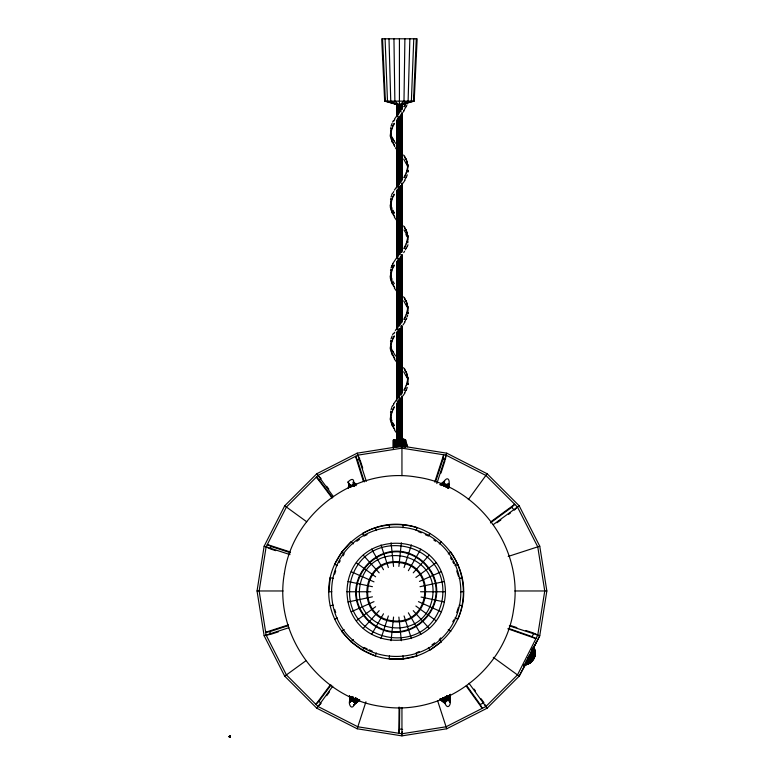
<?xml version="1.0" encoding="UTF-8"?>
<svg xmlns="http://www.w3.org/2000/svg" width="776" height="776" viewBox="0 0 776 776"><rect width="100%" height="100%" fill="white"/><g stroke="black" fill="none" stroke-linecap="round" stroke-linejoin="round"><path stroke-width="1.16" d="M229.56 736.046C229.589 735.978 229.871 736.841 229.657 736.647C230.889 736.065 228.969 735.89 230.21 736.783C230.113 735.706 229.948 736.327 230.336 736.637M229.977 736.133L230.162 736.938L229.356 736.938L229.677 736.036L230.006 737.103L230.191 736.395M230.113 736.841C229.395 736.861 230.171 736.637 230.103 736.957C230.065 735.648 228.833 737.433 230.171 736.87C228.513 736.298 229.851 736.899 229.997 736.24M229.871 737.161L229.735 736.036M399.087 707.014L398.806 733.272L399.485 728.984L399.718 707.499M404.897 38.8L403.986 101.132L400.232 104.498L400.232 111.763M229.841 736.046C229.259 738.024 230.21 735.658 230.132 736.55M229.774 737.161C230.336 737.064 228.736 736.511 230.103 736.414M229.997 736.375C229.657 736.696 229.696 737.258 229.803 736.385C229.347 737.491 229.376 735.095 229.628 737.074C230.608 736.89 228.571 736.055 230.297 736.54M229.997 736.472L229.376 736.987L229.618 736.046M523.945 665.022C529.339 663.606 530.6 656.845 530.464 652.034M409.854 38.8L408.108 101.132L400.959 104.498L400.959 111.763M229.783 736.492C228.833 736.734 230.297 736.114 229.57 737.142M229.764 737.035L229.463 736.114M229.473 737.025L229.502 736.22M413.773 38.8L411.377 101.132L408.089 102.257M535.314 652.975L534.412 657.602L531.822 661.521L527.952 664.14L524.149 665.022L528.495 663.276L531.288 660.075L533.034 654.866L532.675 649.25M532.976 647.494C536.371 654.313 532.268 664.314 524.227 665.022L529.698 663.276L534.15 658.465L535.469 652.975L533.558 646.67L535.43 652.034L531.899 652.034L531.822 651.093L535.314 651.093M229.647 736.327C229.647 737.297 228.687 736.375 229.977 736.608M416.295 38.8L413.472 101.132L401.9 104.498L401.9 109.338M390.774 133.579L391.308 139.253L394.635 146.344M390.774 204.457L391.308 210.131L393.781 215.806M390.774 275.334L391.308 281.009L393.781 286.683M390.774 346.212L391.308 351.887L394.635 358.978M390.774 417.1L391.308 422.765L393.781 428.439M407.565 167.441L407.041 161.767L404.568 156.102M407.565 238.319L407.041 232.645L404.568 226.98M407.555 102.966L414.19 101.132L417.158 38.8L381.695 38.8L384.663 101.132L396.827 104.498L402.026 104.498L405.344 103.586M407.565 309.197L407.041 303.523L404.568 297.858M407.565 380.075L407.041 374.41L404.568 368.736M407.837 171.971L407.904 170.555M407.837 242.849L407.904 241.433M407.837 313.727L407.904 312.311M407.837 384.605L407.904 383.189M390.163 205.882L391.279 200.208L394.344 194.534M390.163 276.76L391.279 271.086L394.344 265.411M408.108 171.855L408.176 170.439M408.108 313.611L408.176 312.195M408.108 384.489L408.176 383.072M229.88 736.715L229.657 736.463M348.356 488.23L348.802 483.438M348.472 488.24L348.841 482.944M348.822 487.619L349.074 484.02M349.084 487.512L349.248 485.116M349.394 487.435L349.559 485.039M349.743 487.386L349.908 484.99M350.112 487.376L350.277 484.981M350.49 487.406L350.655 485.01M350.859 487.464L351.024 485.068M446.462 699.981L446.733 696.043M446.569 700.146L446.86 695.897M446.743 700.301L446.976 695.907M446.986 700.447L447.238 696.848M447.286 700.573L447.529 696.974M447.626 700.66L447.956 695.868M447.985 700.718L448.315 695.927M448.363 700.747L448.693 695.946M448.732 700.738L449.061 695.936M449.081 700.689L449.411 695.897M449.391 700.612L449.808 694.617M449.576 701.708L450.07 694.51M449.731 702.115L450.264 694.375M449.867 702.455L450.381 694.384M449.983 702.464L450.449 695.102M229.211 736.793L229.512 736.337M443.397 482.352C451.089 470.13 451.244 494.438 443.193 482.303M328.733 591.758C328.035 553.055 364.856 519.901 403.268 524.644C436.655 527.845 463.99 558.216 463.689 591.758C464.387 630.452 427.576 663.606 389.154 658.863C355.777 655.662 328.432 625.291 328.733 591.758L331.876 591.758M328.82 591.758L330.295 577.742M346.969 591.758C348.443 527.088 443.988 527.088 445.453 591.758C443.988 656.418 348.443 656.418 346.969 591.758L370.773 591.758M391.065 640.724L393.558 617.056M398.874 566.451L401.357 542.783M402.938 527.767L403.268 524.644M454.988 617.919L457.772 619.161C467.249 597.462 464.514 571.408 450.73 552.143M389.484 655.739L389.154 658.863L403.258 658.775L417.061 655.933L416.091 652.946M399.271 562.658C437.16 566.102 430.932 625.359 393.151 620.848C355.262 617.415 361.49 558.148 399.271 562.658L399.349 561.872C438.256 565.403 431.863 626.271 393.073 621.634C354.166 618.103 360.559 557.246 399.349 561.872M393.073 621.634L393.151 620.848M229.512 736.948L229.541 736.434L229.318 736.919M229.677 736.734L229.269 736.346L229.9 736.812M229.56 736.579L229.647 736.133M390.503 129.049L390.716 127.633M390.503 199.936L390.716 198.511M390.503 270.814L390.716 269.388M390.503 341.692L390.716 340.266M390.503 412.57L390.716 411.144M257.04 590.972L264.141 546.197L284.714 505.797L316.773 473.748L357.173 453.165L401.949 446.074L446.724 453.165L487.115 473.748L519.173 505.797L539.757 546.197L546.847 590.972L539.757 635.748L519.173 676.138L487.115 708.197L446.724 728.78L401.949 735.871L357.173 728.78L316.773 708.197L284.714 676.138L264.141 635.748L257.04 590.972L283.056 590.972M266.129 546.847L259.145 590.972L266.129 635.098L286.422 674.907L318.005 706.5L357.814 726.782L401.949 733.776L446.074 726.782L485.883 706.5L517.476 674.907L537.758 635.098L544.752 590.972L537.758 546.847L517.476 507.038L485.883 475.445L446.074 455.163L401.949 448.169L357.814 455.163L318.005 475.445L286.422 507.038L266.129 546.847L269.039 548.322M435.549 481.799L442.999 459.072L443.678 454.785L434.735 482.061M401.949 733.776L402.288 731.632M446.074 455.163L445.395 459.45L442.999 459.072M493.293 657.34L519.173 676.138L527.263 661.521L528.601 656.709L534.877 656.709M407.293 103.926L407.633 102.51M407.293 316.56L407.633 315.143M534.732 656.709L534.984 655.798M334.669 574.114L335.707 570.913M376.331 652.946L375.361 655.933L362.518 650.113L351.121 641.83L341.624 631.422L344.166 629.569M380.997 638.58L388.349 615.95M404.073 567.557L411.425 544.927M416.091 530.561L417.061 527.573M357.173 728.78L365.942 701.766M436.839 483.594L446.724 453.165M440.962 473.098L445.026 460.585M456.715 612.594L458.451 607.259M391.046 126.216L392.103 123.384M391.046 197.094L391.521 195.678M407.293 174.804L406.236 177.636M391.046 267.972L392.103 265.14M391.046 338.85L392.103 336.018M391.046 409.728L391.521 408.312M407.293 387.437L406.236 390.279M526.021 661.521L525.808 662.161L531.23 662.161M407.284 246.661L407.963 244.731M391.754 266.672L393.005 263.84M406.236 106.758L406.828 105.342M406.236 172.999L407.904 165.909L406.236 158.818M392.103 269.786L390.231 278.177M406.236 243.877L407.904 236.787L406.236 229.696M392.103 340.664L390.435 347.745L392.103 354.836M406.236 314.755L407.904 307.665L406.236 300.574M406.236 319.402L406.828 317.976M392.103 128.03L390.435 135.111L392.103 142.202M392.103 198.908L390.231 207.299M406.236 248.514L406.828 247.098M392.103 411.542L390.435 418.623L392.103 425.714M406.236 385.633L407.904 378.542L406.236 371.462M352.731 700.466L353.681 698.235M353.322 700.718L354.273 698.497M354.409 699.865L355.36 697.634M355.001 700.117L355.951 697.886M229.9 736.608L229.744 736.831M406.023 106.651L403.704 110.9M406.023 177.529L404.568 180.362M405.344 249.823L406.023 248.407M406.023 319.285L404.568 322.118M406.023 390.163L404.568 392.995M526.671 661.424L539.757 635.748L509.328 625.863M406.459 102.238L403.995 106.487M270.397 548.04L271.183 546.498L290.515 552.793M508.464 628.385L532.093 636.65L533.442 634.011M391.686 194.708L392.423 193.292M391.686 407.342L392.423 405.926M527.573 659.648L528.621 657.602M525.837 663.063L525.1 664.508L527.117 664.469M393.005 192.962L393.781 191.536M393.005 405.596L393.781 404.17M334.65 564.346L341.692 552.143L351.062 541.609L353.158 543.937M339.122 562.678L340.237 560.728M343.04 555.878L344.166 553.938L341.615 552.085M371.597 634.399L383.49 613.787M408.37 570.69L420.834 549.107M429.952 533.316L428.381 536.032L425.306 534.664M362.518 650.113L364.041 647.475L367.116 648.843M452.748 621.809L453.863 619.859M392.608 122.074L393.432 120.658M392.608 263.84L396.39 258.165M392.608 334.718L393.432 333.292M393.936 120.988L394.771 119.572M393.936 333.622L394.771 332.206M392.423 126.168L394.218 123.326M405.916 103.984L404.131 106.816M392.423 197.046L394.218 194.204M405.916 174.862L404.131 177.694M392.423 267.924L394.218 265.082M405.916 245.74L404.131 248.572M392.423 338.802L394.218 335.959M405.916 316.618L404.131 319.45M392.423 409.68L394.218 406.847M405.916 387.496L404.131 390.328M403.704 252.656L404.568 251.24M394.344 123.656L390.794 130.746L390.231 136.421M403.995 177.364L407.545 170.274L408.108 164.609M404.917 180.362L403.006 183.194M403.995 248.242L407.545 241.152L408.108 235.487M403.995 319.12L407.545 312.03L408.108 306.365M394.344 336.289L390.794 343.38L390.231 349.055M404.917 322.118L403.006 324.95M393.432 404.17L396.39 399.921M403.995 389.998L407.545 382.907L408.108 377.243M394.344 407.177L390.794 414.258L390.231 419.932M404.917 392.995L403.006 395.828M394.344 119.242L396.39 116.41M403.006 112.316L403.995 110.9M394.344 190.12L396.39 187.288M316.773 708.197L332.768 686.188M468.316 499.628L487.115 473.748M326.706 695.694L329.519 691.823M330.091 685.179L315.871 704.365L318.946 701.291L331.032 684.985M395.333 330.46L396.39 329.043M363.265 628.347L379.192 610.654M413.23 572.853L429.157 555.16M439.264 543.937L441.369 541.609M440.758 637.901L439.264 639.569L441.369 641.898M351.121 641.83L353.158 639.569L352.711 640.064C324.562 615.62 324.562 567.887 352.711 543.442C376.535 521.608 415.897 521.608 439.711 543.442C467.87 567.887 467.87 615.62 439.711 640.064C415.897 661.899 376.535 661.899 352.711 640.064M369.192 621.76C409.408 656.351 461.836 598.121 423.23 561.746C383.014 527.156 330.586 585.385 369.192 621.76L369.599 621.304C409.214 655.38 460.847 598.024 422.823 562.202C383.218 528.126 331.575 585.482 369.599 621.304M332.322 497.338L319.44 480.16L321.08 478.511L318.005 475.445M490.451 522.898L511.665 507.368L514.731 504.293L490.626 521.938M318.005 706.5L321.08 703.425L318.946 701.291M517.476 507.038L514.401 510.104L511.665 507.368M439.934 484.728L444.658 481.023M440.167 484.748L444.561 481.159M440.71 484.534L444.435 481.498M440.593 484.787L444.512 481.586M440.846 484.903L444.57 481.857M442.048 484.311L443.911 482.798M442.32 484.544L444.182 483.021M441.651 485.563L444.444 483.283M442.824 485.097L444.687 483.574M443.028 485.407L444.89 483.885M443.193 485.718L445.055 484.195L445.385 486.697M443.794 486.183L446.171 484.243M443.998 486.174L446.122 484.437M352.527 701.291L356.252 698.245M352.479 701.485L356.203 698.439M353.061 701.155L356.203 698.681M353.293 701.213L356.087 698.933M353.478 701.232L356.271 698.953M357.319 698.497L353.594 701.533L353.09 696.964M353.759 701.843L357.484 698.807M353.963 702.154L357.688 699.108M354.205 702.445L357.92 699.399M354.467 702.707L358.182 699.671M354.729 702.93L358.454 699.894M355.078 703.202L358.725 700.068M355.069 703.376L358.987 700.175M354.564 704.036L359.22 700.233M353.827 704.783L359.676 700.01M353.904 704.88L359.744 700.097M356.785 541.308L359.511 539.33M356.378 620.693L375.632 606.706M415.887 577.46L436.044 562.813M448.266 553.938L450.808 552.085M284.714 676.138L305.763 660.851M493.293 524.605L519.173 505.797M496.989 522.752L500.86 519.949M508.6 514.323L510.53 512.917M432.009 644.837L434.725 642.858M441.301 641.83L429.952 650.191L428.381 647.475M364.313 481.906L357.523 460.187L359.792 459.033L357.814 455.163M467.016 686.052L480.247 704.501L483.914 702.629L481.101 698.759M367.116 534.664L364.041 536.032L362.518 533.393C379.037 524.178 398.961 522.083 417.032 527.661M334.563 619.2L337.434 617.919M351.227 611.779L373.993 601.642M419.447 581.408L441.195 571.728M454.988 565.588L457.859 564.307M417.119 652.49L419.166 651.578M353.478 483.118L354.38 482.72L355.418 484.913M449.644 700.146L450.128 699.933M524.663 664.722L525.274 664.906M405.906 103.004L401.531 104.498L401.531 109.338M288.43 624.874L265.683 632.265L269.97 631.586L288.168 625.679M264.141 635.748L288.876 627.706M508.193 556.45L539.757 546.197M278.38 631.829L270.426 634.419L269.97 631.586M333.282 605.135L330.295 605.765M372.422 596.812L348.046 601.992M420 586.695L444.376 581.515M459.799 578.236L459.14 578.382L462.127 577.742M524.052 665.022C529.853 664.043 532.239 657.253 531.899 652.034M266.129 635.098L269.35 634.593M524.285 665.022C532.472 664.537 537.38 654.537 533.626 647.494L534.15 647.494M384.663 101.132L414.19 101.132M405.664 440.118L405.664 447.005L405.741 440.118L393.257 440.118L393.257 448.15M514.857 590.972L546.847 590.972M420.534 591.758L445.453 591.758M460.546 591.758L463.689 591.758M534.111 645.283L534.897 645.283M532.414 648.358L534.548 648.358M531.512 649.25L534.877 649.25M531.696 650.162L535.13 650.162M530.483 652.975L535.469 652.975M530.464 653.925L535.43 653.925M530.396 654.866L535.314 654.866M528.718 655.798L535.13 655.798M527.573 657.602L534.548 657.602M528.272 658.465L534.15 658.465M528.058 659.29L533.684 659.29M526.409 660.075L533.16 660.075M526.225 660.822L532.569 660.822M527.263 661.521L531.929 661.521M525.585 662.752L530.483 662.752M529.698 663.276L525.08 663.742L528.873 663.742M524.818 664.14L528.01 664.14M524.256 664.722L526.206 664.722M523.916 665.595L524.547 665.595M524.13 666.419L523.538 666.419M399.485 728.984L402.628 729.479M330.207 577.722L333.282 578.382M348.046 581.515L372.422 586.695M421.096 597.045L444.376 601.992M459.14 605.135L462.127 605.765M290.049 551.93L267.313 544.519L271.183 546.498M511.142 625.737L516.826 627.59M525.924 630.539L533.888 633.129M264.141 546.197L290.011 554.607M270 548.816L275.693 550.659M507.834 628.783L535.964 638.619L532.093 636.65M447.995 484.34L448.887 484.728M355.165 702.716C350.374 716.326 344.903 692.58 355.165 702.716L356.068 703.202M418.138 531.473L421.213 532.84M334.563 564.307L337.434 565.588M351.227 571.728L373.993 581.864M418.429 601.642L441.195 611.779M369.163 649.755L372.238 651.122M422.939 603.65L423.657 603.971M534.858 633.623L537.758 635.098M433.823 539.989L435.637 541.308M284.714 505.797L306.733 521.792M356.378 562.813L375.632 576.801M415.887 606.046L436.044 620.693M448.266 629.569L450.808 631.422M353.468 482.168L356.553 484.622M353.196 482.245L356.611 484.806M353.041 482.216L355.864 484.457M353.73 483.079L355.786 484.544M353.458 483.254L355.34 484.757M353.187 483.487L356.009 485.727M352.498 484.36L354.38 485.854M352.333 484.67L354.215 486.164M352.226 484.971L354.108 486.465M444.357 698.255L446.394 699.826M443.61 697.808L446.433 700.049M443.659 698.002L446.753 700.544M443.659 698.235L446.481 700.486M442.66 697.769L446.501 700.67M442.543 698.06L446.307 701.058M442.388 698.381L446.151 701.368M442.184 698.691L445.948 701.679M441.951 698.982L445.715 701.979M440.749 698.507L445.453 702.241M440.487 698.73L445.191 702.474M440.215 698.904L444.92 702.649M441.913 700.427L443.794 701.931M439.963 699.03L445.443 703.483M440.157 699.418L445.375 703.57M440.205 699.612L445.172 703.56M535.644 642.247L536.206 642.722M319.44 480.16L316.365 477.085L332.109 498.085M363.265 555.16L379.192 572.853M413.23 610.654L429.157 628.347M395.333 147.76L396.39 149.176M396.39 220.054L394.344 217.222M396.39 290.932L394.344 288.1M396.39 361.81L394.344 358.978M396.39 432.688L394.344 429.855M326.706 486.251L328.811 489.152M474.068 689.088L475.475 691.018M316.773 473.748L333.476 496.727M469.014 683.287L487.115 708.197M466.201 686.042L482.216 708.362L480.247 704.501M394.218 213.128L392.423 210.296M394.218 425.772L392.423 422.93M395.566 143.347L393.005 139.088L393.936 140.834M395.566 355.98L393.005 351.722M394.344 212.799L392.608 209.966M403.995 229.977L405.741 232.81M394.344 283.686L392.608 280.844M394.344 425.442L392.608 422.6M403.704 159.099L405.819 163.018M403.704 300.855L405.819 304.774M403.704 371.733L405.819 375.652M403.578 155.016L405.819 159.264M394.771 146.014L392.53 141.756M403.578 225.894L405.819 230.142M394.771 216.892L392.53 212.634M403.578 296.772L405.819 301.02M394.771 287.77L392.53 283.512M403.578 367.649L405.819 371.898M394.771 358.648L392.53 354.389M403.578 438.527L404.412 439.943M394.771 429.526L392.53 425.267M450.507 557.818L451.622 559.758M452.748 561.708L453.863 563.648M371.597 549.107L383.49 569.72M408.37 612.817L416.237 626.436M420.834 634.399L416.101 626.193M484.893 704.569L485.883 706.5M357.523 460.187L355.544 456.317L363.42 481.469M405.344 441.03L407.371 446.704M392.53 138.002L393.18 139.418M392.53 350.636L393.18 352.052M354.38 482.72L355.35 484.942M445.647 696.615L446.627 698.837M445.046 696.887L446.016 699.098M444.454 697.139L445.424 699.36M406.459 163.348L407.07 164.764M406.459 305.104L407.07 306.53M406.459 375.982L407.07 377.408M406.236 163.464L406.828 164.881M391.521 136.139L392.103 137.556M391.521 207.017L392.103 208.434M392.103 213.08L390.503 207.405M406.236 305.22L406.828 306.636M391.521 277.895L392.103 279.311M392.103 283.958L390.503 278.283M406.236 376.098L406.828 377.514M391.521 348.773L392.103 350.189M406.236 442.339L407.633 446.588M391.521 419.651L392.103 421.067M405.819 233.896L406.634 236.224M456.715 570.913L458.451 576.248M360.161 460.168L362.741 468.122M357.173 453.165L366.32 481.314M437.577 700.631L446.724 728.78M375.361 527.573L376.331 530.561M380.997 544.927L388.349 567.557M404.073 615.95L411.425 638.58M334.669 609.393L335.707 612.594M390.716 133.307L391.046 134.723M390.716 204.185L391.046 205.601M390.716 275.063L391.046 276.479M390.716 345.941L391.046 347.357M390.716 416.819L391.046 418.235M407.633 238.601L407.837 240.017M407.633 309.478L407.837 310.895M407.633 380.356L407.837 381.773M389.164 524.731L389.484 527.767M403.258 658.775L402.938 655.739M391.065 542.783L393.558 566.451M398.874 617.056L401.357 640.724M448.683 483.681L449.003 487.609M448.547 483.535L448.848 487.124M448.353 483.399L448.741 488.191M448.237 483.409L448.509 486.756M448.188 484.496L448.48 488.085M447.878 484.418L448.169 488.017M447.529 484.379L447.82 487.978M447.151 484.379L447.451 487.968M446.782 484.408L446.976 486.804M446.413 484.476L446.607 486.872M446.074 484.573L446.278 486.959M445.783 484.69L445.977 487.085M445.017 484.146L445.269 486.707M353.332 697.983L353.623 701.572M352.983 697.129L353.322 701.271M352.808 697.294L353.245 701.135M352.692 697.43L352.983 701.029M352.566 697.44L352.867 701.038M352.275 697.566L352.566 701.155M351.838 696.46L352.226 701.252M351.47 696.528L351.868 701.32M351.101 696.557L351.489 701.349M350.723 696.557L351.121 701.349M350.374 696.518L350.771 701.31M350.063 696.441L350.461 701.232M349.801 696.334L350.412 702.319M349.763 696.741L350.209 702.183M349.442 695.723L350.092 702.193M349.423 695.888L349.908 701.882M390.706 130.581L390.774 131.998M390.706 201.459L390.774 202.885M390.706 272.337L390.774 273.763M390.706 343.215L390.774 344.641M390.706 414.093L390.774 415.519M382.558 38.8L385.381 101.132L396.953 104.498L396.953 116.604M385.08 38.8L387.486 101.132L397.322 104.498L397.322 116.604M388.999 38.8L390.745 101.132L397.904 104.498L397.904 115.391M393.946 38.8L394.868 101.132L398.621 104.498L398.621 114.188M405.441 440.118L405.441 447.005M405.062 440.118L405.062 447.005M404.548 440.118L404.548 447.005M403.918 440.118L403.918 447.005M403.171 440.118L403.171 447.005M402.337 440.118L402.337 447.005M402.026 104.498L402.026 109.338M402.026 112.976L402.026 179.557M402.026 183.184L402.026 250.968M402.026 254.606L402.026 321.186M402.026 326.027L402.026 392.608M402.026 396.235L402.026 439.817M401.9 112.976L401.9 180.76M401.9 183.184L401.9 252.181M401.9 254.606L401.9 322.389M401.9 326.027L401.9 393.81M401.9 396.235L401.9 439.817M401.949 446.074L401.949 475.669M401.949 707.47L401.949 735.871M401.531 114.188L401.531 180.76M401.531 185.609L401.531 252.181M401.531 255.818L401.531 322.389M401.531 326.027L401.531 393.81M401.531 397.448L401.531 439.817M401.435 440.118L401.435 447.005M400.959 114.188L400.959 181.972M400.959 185.609L400.959 252.181M400.959 255.818L400.959 323.602M400.959 326.027L400.959 395.023M400.959 397.448L400.959 439.817M400.474 440.118L400.474 447.005M400.232 115.391L400.232 183.184M400.232 185.609L400.232 254.606M400.232 257.021L400.232 324.814M400.232 328.442L400.232 395.023M400.232 398.651L400.232 439.817M399.427 38.8L399.427 112.976M399.427 116.604L399.427 184.397M399.427 186.812L399.427 254.606M399.427 258.233L399.427 326.027M399.427 328.442L399.427 439.817M399.504 440.118L399.504 447.005M398.621 116.604L398.621 255.818M398.621 258.233L398.621 326.027M398.621 329.655L398.621 397.448M398.621 399.863L398.621 439.817M398.524 440.118L398.524 447.005M397.904 117.816L397.904 185.609M397.904 189.237L397.904 257.021M397.904 259.446L397.904 398.651M397.904 401.076L397.904 439.817M397.574 440.118L397.574 447.005M397.322 119.029L397.322 186.812M397.322 189.237L397.322 258.233M397.322 260.658L397.322 328.442M397.322 332.079L397.322 398.651M397.322 402.288L397.322 439.817M396.953 120.241L396.953 186.812M396.953 190.45L396.953 258.233M396.953 261.871L396.953 328.442M396.953 332.079L396.953 398.651M396.953 403.501L396.953 439.817M396.827 104.498L396.827 116.604M396.827 120.241L396.827 188.025M396.827 190.45L396.827 258.233M396.827 261.871L396.827 329.655M396.827 332.079L396.827 401.076M396.827 403.501L396.827 439.817M396.672 440.118L396.672 447.005M395.828 440.118L395.828 447.005M395.091 440.118L395.091 447.005M394.45 440.118L394.45 447.005M393.936 440.118L393.936 447.005M393.568 440.118L393.568 448.15M393.335 440.118L393.335 448.15M284.346 573.61C273.491 634.69 319.343 697.808 380.793 706.354C441.874 717.218 504.992 671.356 513.537 609.907C524.401 548.836 478.54 485.708 417.09 477.162C356.019 466.308 292.892 512.17 284.346 573.61M350.539 582.048C339.141 642.324 427.78 661.162 441.893 601.468C453.281 541.182 364.642 522.345 350.539 582.048M360.268 584.115C350.626 631.208 421.805 646.33 432.154 599.392C441.796 552.299 370.618 537.176 360.268 584.115M347.92 482.09C352.896 495.641 358.046 471.818 347.92 482.09M444.541 702.299C449.517 715.841 454.668 692.017 444.541 702.299"/></g></svg>
